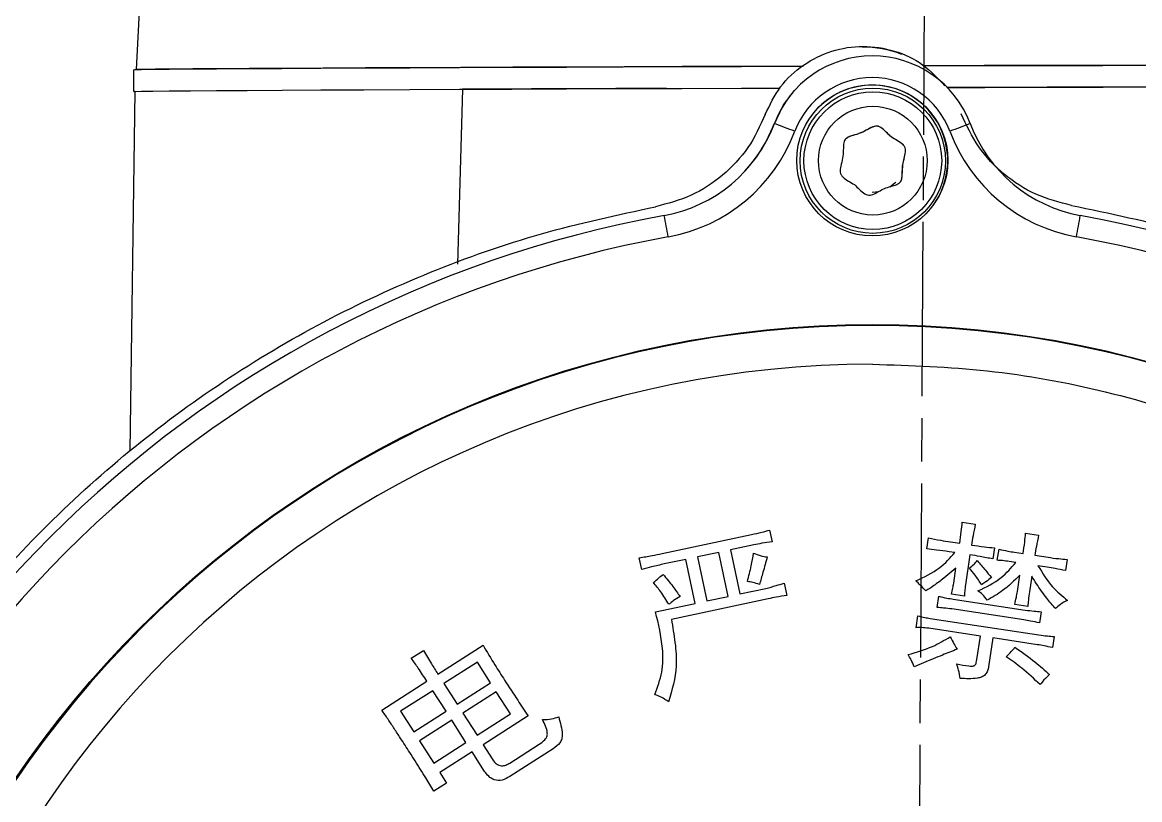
# Model space of a CAD drawing. Header units: millimetres. Extents: x 2301 to 4250, y 838 to 2217.
# Drawn here: x 3545.3 to 3622.1, y 1979.7 to 2033.2 of the extents above; entities that cross this region are included whole.
import ezdxf

# ---------------------------------------------------------------- set-up
doc = ezdxf.new("R2010")
doc.units = ezdxf.units.MM
doc.linetypes.add('AM_ISO08W050', pattern=[18, 12, -1.5, 3, -1.5])
doc.layers.add('AM_7', color=4, linetype='AM_ISO08W050', lineweight=25)

msp = doc.modelspace()

# ---------------------------------------------------------------- linework, layer by layer
at = {"color": 7, "linetype": 'Continuous', "lineweight": 25}
for p, q in [((3553.329, 2034.872), (3553.087, 2029.964)), ((3552.907, 2029.955), (3552.912, 2028.455)), ((3553.007, 2028.456), (3552.653, 2003.709)), ((3575.541, 2028.606), (3575.2, 2016.563)), ((3598.414, 2028.55), (3598.391, 2028.524)), ((3596.937, 2026.098), (3596.945, 2026.108)), ((3596.987, 2026.222), (3597.002, 2026.238)), ((3604.185, 2021.546), (3603.736, 2021.5)), ((3596.678, 1998.256), (3596.848, 1997.452)), ((3609.931, 1998.796), (3610.832, 1998.66)), ((3589.278, 1996.637), (3595.437, 1997.948)), ((3607.486, 1996.954), (3607.602, 1997.72)), ((3609.126, 1997.442), (3609.758, 1997.348)), ((3614.288, 1998.045), (3615.189, 1997.909)), ((3593.18, 1996.72), (3591.707, 1996.407)), ((3593.825, 1993.685), (3593.18, 1996.72)), ((3595.59, 1997.234), (3593.984, 1996.892)), ((3593.984, 1996.892), (3594.629, 1993.857)), ((3609.429, 1996.706), (3609.023, 1996.767)), ((3612.151, 1997.031), (3612.035, 1996.265)), ((3612.345, 1996.172), (3612.461, 1996.938)), ((3613.535, 1996.73), (3614.12, 1996.64)), ((3587.877, 1995.546), (3587.707, 1996.349)), ((3590.903, 1996.236), (3589.431, 1995.923)), ((3591.548, 1993.202), (3590.903, 1996.236)), ((3591.707, 1996.407), (3592.352, 1993.372)), ((3610.465, 1996.549), (3610.152, 1994.476)), ((3613.613, 1996.027), (3613.161, 1996.095)), ((3614.932, 1996.517), (3615.833, 1996.383)), ((3617.146, 1996.229), (3617.03, 1995.463)), ((3609.498, 1995.637), (3608.654, 1994.933)), ((3609.342, 1994.599), (3609.498, 1995.637)), ((3613.724, 1994.028), (3613.896, 1995.155)), ((3615.775, 1995.699), (3615.144, 1995.795)), ((3597.687, 1994.599), (3597.867, 1993.751)), ((3614.714, 1995.076), (3614.549, 1993.994)), ((3592.352, 1993.372), (3593.825, 1993.685)), ((3594.629, 1993.857), (3596.414, 1994.236)), ((3608.212, 1992.927), (3608.328, 1993.693)), ((3610.083, 1993.705), (3609.182, 1993.841)), ((3588.827, 1992.624), (3591.548, 1993.202)), ((3596.566, 1993.522), (3589.915, 1992.108)), ((3609.313, 1993.498), (3614.268, 1992.748)), ((3614.445, 1992.997), (3613.544, 1993.134)), ((3606.758, 1991.534), (3606.881, 1992.346)), ((3607.73, 1992.17), (3615.209, 1991.039)), ((3614.165, 1992.073), (3609.21, 1992.822)), ((3615.356, 1992.63), (3615.24, 1991.864)), ((3611.188, 1990.956), (3607.627, 1991.495)), ((3610.942, 1989.334), (3611.188, 1990.956)), ((3612.043, 1990.828), (3611.743, 1988.846)), ((3615.107, 1990.363), (3612.043, 1990.828)), ((3616.252, 1990.927), (3616.136, 1990.161)), ((3572.022, 1989.433), (3572.864, 1989.971)), ((3573.852, 1988.339), (3576.956, 1990.323)), ((3576.569, 1989.157), (3574.27, 1987.687)), ((3577.475, 1987.739), (3576.569, 1989.157)), ((3569.984, 1985.864), (3573.086, 1987.848)), ((3574.27, 1987.687), (3575.176, 1986.269)), ((3575.176, 1986.269), (3577.475, 1987.739)), ((3573.504, 1987.197), (3571.282, 1985.775)), ((3574.41, 1985.779), (3573.504, 1987.197)), ((3577.868, 1987.126), (3575.569, 1985.656)), ((3578.848, 1985.593), (3577.868, 1987.126)), ((3571.282, 1985.775), (3572.188, 1984.357)), ((3572.188, 1984.357), (3574.41, 1985.779)), ((3574.802, 1985.166), (3572.581, 1983.744)), ((3575.783, 1983.633), (3574.802, 1985.166)), ((3575.569, 1985.656), (3576.549, 1984.123)), ((3576.549, 1984.123), (3578.848, 1985.593)), ((3580.071, 1985.455), (3576.967, 1983.471)), ((3572.581, 1983.744), (3573.561, 1982.211)), ((3573.561, 1982.211), (3575.783, 1983.633)), ((3576.2, 1982.981), (3573.979, 1981.56)), ((3577.057, 1981.64), (3576.2, 1982.981)), ((3576.967, 1983.471), (3577.627, 1982.437)), ((3581.78, 1983.203), (3578.791, 1981.292)), ((3578.797, 1982.215), (3580.827, 1983.512)), ((3573.979, 1981.56), (3574.444, 1980.832)), ((3574.444, 1980.832), (3573.563, 1980.27))]:
    msp.add_line(p, q, dxfattribs=at)
at = {"color": 7, "linetype": 'Continuous', "lineweight": 25, "flags": 128}
for points in [[(3552.907, 2029.955), (3553.006, 2029.962), (3553.446, 2029.971), (3554.233, 2029.981), (3555.364, 2029.992), (3556.83, 2030.004), (3558.62, 2030.017), (3560.722, 2030.031), (3563.121, 2030.045), (3565.801, 2030.059), (3568.743, 2030.074), (3571.925, 2030.089), (3575.327, 2030.105), (3578.923, 2030.12), (3582.689, 2030.135), (3586.598, 2030.151), (3590.623, 2030.165), (3594.735, 2030.18), (3598.906, 2030.194), (3598.981, 2030.194)], [(3598.98, 2030.194), (3598.921, 2030.194), (3594.765, 2030.18), (3590.667, 2030.165), (3586.657, 2030.15), (3582.762, 2030.135), (3579.009, 2030.12), (3575.426, 2030.105), (3572.037, 2030.089), (3568.866, 2030.074), (3565.935, 2030.059), (3563.264, 2030.045), (3560.873, 2030.031), (3558.779, 2030.017), (3556.995, 2030.005), (3555.535, 2029.993), (3554.408, 2029.982), (3553.623, 2029.971), (3553.185, 2029.962), (3553.087, 2029.956)], [(3607.234, 2030.22), (3607.307, 2030.221), (3611.479, 2030.233), (3615.591, 2030.244), (3619.616, 2030.254), (3623.525, 2030.264), (3627.291, 2030.272), (3630.887, 2030.279), (3634.288, 2030.286), (3637.471, 2030.29), (3640.413, 2030.294), (3643.092, 2030.296), (3645.492, 2030.297), (3647.594, 2030.297), (3649.384, 2030.296), (3650.85, 2030.293), (3651.98, 2030.289), (3652.768, 2030.284), (3653.208, 2030.277), (3653.307, 2030.271)], [(3653.127, 2030.271), (3653.028, 2030.276), (3652.591, 2030.283), (3651.806, 2030.288), (3650.679, 2030.292), (3649.219, 2030.295), (3647.435, 2030.297), (3645.34, 2030.297), (3642.949, 2030.296), (3640.279, 2030.293), (3637.348, 2030.29), (3634.177, 2030.285), (3630.788, 2030.279), (3627.204, 2030.272), (3623.452, 2030.263), (3619.557, 2030.254), (3615.546, 2030.244), (3611.449, 2030.232), (3607.292, 2030.22), (3607.234, 2030.22)], [(3552.996, 2028.45), (3552.923, 2028.453), (3553.011, 2028.462), (3553.45, 2028.471), (3554.238, 2028.481), (3555.369, 2028.492), (3556.834, 2028.504), (3558.624, 2028.517), (3560.727, 2028.531), (3563.126, 2028.545), (3565.806, 2028.559), (3568.747, 2028.574), (3571.93, 2028.589), (3575.331, 2028.605), (3578.928, 2028.62), (3582.693, 2028.635), (3586.603, 2028.651), (3590.627, 2028.666), (3594.74, 2028.68), (3597.413, 2028.689)], [(3596.937, 2026.098), (3597.635, 2027.531), (3598.391, 2028.524)], [(3653.353, 2028.772), (3653.307, 2028.775), (3652.946, 2028.782), (3652.225, 2028.788), (3651.15, 2028.792), (3649.73, 2028.795), (3647.973, 2028.797), (3645.893, 2028.798), (3643.505, 2028.797), (3640.826, 2028.795), (3637.875, 2028.791), (3634.674, 2028.786), (3631.245, 2028.78), (3627.614, 2028.773), (3623.806, 2028.765), (3619.849, 2028.755), (3615.771, 2028.745), (3611.602, 2028.733), (3608.904, 2028.725)], [(3608.905, 2028.725), (3611.483, 2028.733), (3615.596, 2028.744), (3619.621, 2028.754), (3623.53, 2028.764), (3627.295, 2028.772), (3630.892, 2028.779), (3634.293, 2028.786), (3637.476, 2028.79), (3640.417, 2028.794), (3643.097, 2028.796), (3645.497, 2028.797), (3647.599, 2028.797), (3649.389, 2028.796), (3650.854, 2028.793), (3651.985, 2028.789), (3652.383, 2028.787)], [(3596.127, 2024.473), (3596.415, 2024.971), (3596.937, 2026.098)], [(3605.364, 2022.22), (3605.292, 2022.144), (3604.955, 2021.869)]]:
    msp.add_lwpolyline(points, dxfattribs=at)
at = {"color": 7, "linetype": 'Continuous', "lineweight": 25}
for centre, radius in [((3603.745, 2023.709), 5.2), ((3603.773, 2023.684), 5), ((3603.778, 2023.689), 4.739), ((3603.78, 2023.691), 3.742), ((3603.744, 1941.21), 71.202)]:
    msp.add_circle(centre, radius, dxfattribs=at)
for centre, radius, start, end in [((3603.126, 2024.307), 7.2, 68.50928, 90.72361), ((3603.742, 2023.707), 7.2, 20.58662, 159.41319), ((3603.745, 2023.709), 5.7, 20.58662, 159.4132), ((3603.736, 2023.7), 5.2, 317.72621, 137.72594), ((3587.64, 2029.755), 10, 280.30601, 339.41336), ((3587.626, 2029.739), 10, 317.72608, 339.41336), ((3542.143, 1876.982), 159.019, 69.27821, 69.81918), ((3721.991, 1726.176), 320.112, 110.38598, 110.65385), ((3619.844, 2029.755), 10, 200.58678, 259.69378), ((3587.643, 2029.757), 11.5, 280.30601, 339.41336), ((3619.846, 2029.757), 11.5, 200.58678, 259.69378), ((3603.742, 1941.207), 80, 100.30599, 169.69399), ((3408.257, 1985.83), 184.351, 10.18952, 10.65499), ((3346.397, 2068.174), 275.911, 349.61597, 349.92679), ((3603.742, 1941.206), 80, 10.30621, 79.69381), ((3603.744, 1941.21), 78.5, 100.30599, 169.69399), ((3603.744, 1941.209), 78.5, 10.30621, 79.69381), ((3603.747, 1941.212), 71.137, 270.00008, 179.99995), ((3603.752, 1941.217), 68.457, 90.00009, 359.99993)]:
    msp.add_arc(centre, radius, start, end, dxfattribs=at)
for points, knots in [([(3596.378, 2026.867), (3596.691, 2027.526), (3597.318, 2028.843), (3598.952, 2030.351), (3600.921, 2031.328), (3603.105, 2031.668), (3605.277, 2031.336), (3607.271, 2030.411), (3608.253, 2029.366), (3608.735, 2028.853)], [0, 0, 0, 0, 0.1435764, 0.2871529, 0.4307293, 0.5743058, 0.7178822, 0.8614587, 1, 1, 1, 1]), ([(3589.577, 2028.662), (3589.292, 2028.661), (3586.631, 2028.651), (3581.821, 2028.632), (3577.634, 2028.614), (3575.541, 2028.606)], [0, 0, 0, 0, 0.056546, 0.528273, 1, 1, 1, 1]), ([(3602.515, 2022.046), (3602.231, 2022.2), (3601.891, 2022.384), (3601.582, 2022.712), (3601.5, 2022.971), (3601.63, 2023.548), (3601.762, 2024.188), (3601.745, 2024.809), (3601.833, 2025.144), (3602.068, 2025.315), (3602.379, 2025.426), (3602.919, 2025.548), (3603.436, 2025.847), (3603.89, 2026.079), (3604.16, 2026.067), (3604.56, 2025.855), (3604.985, 2025.259), (3605.671, 2025.001), (3605.978, 2024.67), (3606.059, 2024.411), (3605.93, 2023.834), (3605.797, 2023.194), (3605.814, 2022.573), (3605.726, 2022.238), (3605.491, 2022.067), (3605.181, 2021.956), (3604.641, 2021.834), (3604.123, 2021.534), (3603.67, 2021.303), (3603.399, 2021.315), (3603.002, 2021.53), (3602.737, 2021.811), (3602.515, 2022.046)], [0, 0, 0, 0, 0.066265, 0.079332, 0.091749, 0.120574, 0.19854, 0.226761, 0.249845, 0.26589, 0.284505, 0.318085, 0.379426, 0.408251, 0.420668, 0.433735, 0.5, 0.566265, 0.579332, 0.591749, 0.620574, 0.69854, 0.726761, 0.749845, 0.76589, 0.784505, 0.818085, 0.879426, 0.908251, 0.920668, 0.933735, 1, 1, 1, 1]), ([(3605.648, 2022.208), (3605.657, 2022.214), (3605.733, 2022.262), (3605.779, 2022.458), (3605.817, 2022.775), (3605.79, 2023.335), (3605.949, 2023.909), (3606.055, 2024.407), (3605.974, 2024.666), (3605.667, 2024.997), (3604.982, 2025.255), (3604.556, 2025.851), (3604.157, 2026.063), (3603.886, 2026.075), (3603.36, 2025.803), (3602.789, 2025.499), (3602.172, 2025.379), (3601.984, 2025.23), (3601.905, 2025.167)], [0, 0, 0, 0, 0.0046773, 0.0367678, 0.0739982, 0.1411576, 0.2638405, 0.321489, 0.3463242, 0.3724579, 0.5049876, 0.6375173, 0.663651, 0.6884863, 0.7461347, 0.9020674, 0.95851, 1, 1, 1, 1]), ([(3617.45, 2020.611), (3620.086, 2020.06), (3625.357, 2018.959), (3633.001, 2016.309), (3640.355, 2012.958), (3647.329, 2008.869), (3653.858, 2004.102), (3659.868, 1998.698), (3665.323, 1992.725), (3670.077, 1986.201), (3673.184, 1981.292), (3674.472, 1978.48), (3674.64, 1978.113)], [0, 0, 0, 0, 0.109293, 0.218586, 0.327879, 0.437172, 0.546465, 0.655758, 0.765051, 0.874344, 0.983637, 1, 1, 1, 1]), ([(3603.752, 2009.674), (3606.392, 2009.586), (3611.784, 2009.405), (3619.911, 2007.904), (3628.075, 2005.406), (3636.07, 2001.781), (3643.674, 1997.071), (3650.669, 1991.342), (3656.691, 1984.908), (3661.675, 1978.01), (3665.623, 1970.881), (3668.648, 1963.486), (3670.731, 1955.993), (3671.983, 1948.559), (3672.134, 1943.633), (3672.209, 1941.217)], [0, 0, 0, 0, 0.073675, 0.150434, 0.229885, 0.311524, 0.394751, 0.478886, 0.563205, 0.640041, 0.715869, 0.790184, 0.862545, 0.932581, 1, 1, 1, 1]), ([(3595.437, 1997.948), (3595.67, 1998), (3596.086, 1998.092), (3596.498, 1998.206), (3596.678, 1998.256)], [0, 0, 0, 0, 0.5599983, 1, 1, 1, 1]), ([(3609.758, 1997.348), (3609.797, 1997.617), (3609.868, 1998.099), (3609.912, 1998.583), (3609.931, 1998.796)], [0, 0, 0, 0, 0.560014, 1, 1, 1, 1]), ([(3610.832, 1998.66), (3610.776, 1998.393), (3610.676, 1997.917), (3610.601, 1997.436), (3610.568, 1997.225)], [0, 0, 0, 0, 0.559978, 1, 1, 1, 1]), ([(3596.848, 1997.452), (3596.612, 1997.419), (3596.191, 1997.359), (3595.774, 1997.272), (3595.59, 1997.234)], [0, 0, 0, 0, 0.559976, 1, 1, 1, 1]), ([(3607.602, 1997.72), (3607.885, 1997.663), (3608.392, 1997.56), (3608.902, 1997.478), (3609.126, 1997.442)], [0, 0, 0, 0, 0.559995, 1, 1, 1, 1]), ([(3614.12, 1996.64), (3614.159, 1996.902), (3614.23, 1997.368), (3614.271, 1997.838), (3614.288, 1998.045)], [0, 0, 0, 0, 0.56003, 1, 1, 1, 1]), ([(3615.189, 1997.909), (3615.134, 1997.65), (3615.035, 1997.189), (3614.963, 1996.723), (3614.932, 1996.517)], [0, 0, 0, 0, 0.559986, 1, 1, 1, 1]), ([(3606.74, 1994.762), (3607.315, 1995.027), (3608.342, 1995.499), (3609.097, 1996.337), (3609.429, 1996.706)], [0, 0, 0, 0, 0.559521, 1, 1, 1, 1]), ([(3609.023, 1996.767), (3608.737, 1996.807), (3608.226, 1996.88), (3607.712, 1996.931), (3607.486, 1996.954)], [0, 0, 0, 0, 0.5599998, 1, 1, 1, 1]), ([(3610.568, 1997.225), (3610.863, 1997.183), (3611.389, 1997.107), (3611.918, 1997.054), (3612.151, 1997.031)], [0, 0, 0, 0, 0.55999, 1, 1, 1, 1]), ([(3612.461, 1996.938), (3612.66, 1996.893), (3613.016, 1996.812), (3613.377, 1996.755), (3613.535, 1996.73)], [0, 0, 0, 0, 0.55998, 1, 1, 1, 1]), ([(3587.707, 1996.349), (3588.001, 1996.397), (3588.527, 1996.482), (3589.048, 1996.59), (3589.278, 1996.637)], [0, 0, 0, 0, 0.559989, 1, 1, 1, 1]), ([(3589.431, 1995.923), (3589.14, 1995.858), (3588.619, 1995.742), (3588.104, 1995.606), (3587.877, 1995.546)], [0, 0, 0, 0, 0.559993, 1, 1, 1, 1]), ([(3595.144, 1994.712), (3595.242, 1995.074), (3595.418, 1995.719), (3595.522, 1996.379), (3595.568, 1996.669)], [0, 0, 0, 0, 0.560024, 1, 1, 1, 1]), ([(3595.568, 1996.669), (3595.74, 1996.601), (3596.045, 1996.48), (3596.369, 1996.427), (3596.512, 1996.403)], [0, 0, 0, 0, 0.560084, 1, 1, 1, 1]), ([(3596.512, 1996.403), (3596.414, 1996.051), (3596.239, 1995.421), (3596.06, 1994.793), (3595.981, 1994.517)], [0, 0, 0, 0, 0.559985, 1, 1, 1, 1]), ([(3610.42, 1995.635), (3610.531, 1995.72), (3610.731, 1995.872), (3610.889, 1996.066), (3610.958, 1996.152)], [0, 0, 0, 0, 0.5601689, 1, 1, 1, 1]), ([(3612.035, 1996.265), (3611.743, 1996.324), (3611.221, 1996.43), (3610.696, 1996.513), (3610.465, 1996.549)], [0, 0, 0, 0, 0.559986, 1, 1, 1, 1]), ([(3610.958, 1996.152), (3611.144, 1995.938), (3611.475, 1995.555), (3611.795, 1995.163), (3611.935, 1994.99)], [0, 0, 0, 0, 0.559994, 1, 1, 1, 1]), ([(3611.012, 1994.07), (3611.575, 1994.336), (3612.58, 1994.812), (3613.297, 1995.656), (3613.613, 1996.027)], [0, 0, 0, 0, 0.560057, 1, 1, 1, 1]), ([(3613.161, 1996.095), (3613.009, 1996.115), (3612.738, 1996.151), (3612.465, 1996.166), (3612.345, 1996.172)], [0, 0, 0, 0, 0.5599717, 1, 1, 1, 1]), ([(3615.833, 1996.383), (3616.077, 1996.348), (3616.514, 1996.287), (3616.953, 1996.247), (3617.146, 1996.229)], [0, 0, 0, 0, 0.5599822, 1, 1, 1, 1]), ([(3588.677, 1994.643), (3588.8, 1994.751), (3589.02, 1994.943), (3589.248, 1995.125), (3589.349, 1995.206)], [0, 0, 0, 0, 0.559968, 1, 1, 1, 1]), ([(3589.349, 1995.206), (3589.577, 1994.929), (3589.984, 1994.435), (3590.351, 1993.911), (3590.512, 1993.68)], [0, 0, 0, 0, 0.560049, 1, 1, 1, 1]), ([(3611.26, 1994.493), (3611.117, 1994.717), (3610.863, 1995.117), (3610.555, 1995.477), (3610.42, 1995.635)], [0, 0, 0, 0, 0.559999, 1, 1, 1, 1]), ([(3613.896, 1995.155), (3613.516, 1994.779), (3612.838, 1994.108), (3612.014, 1993.63), (3611.651, 1993.42)], [0, 0, 0, 0, 0.5596476, 1, 1, 1, 1]), ([(3615.144, 1995.795), (3615.453, 1995.288), (3616.004, 1994.382), (3616.821, 1993.709), (3617.18, 1993.413)], [0, 0, 0, 0, 0.560075, 1, 1, 1, 1]), ([(3617.03, 1995.463), (3616.797, 1995.513), (3616.381, 1995.603), (3615.96, 1995.67), (3615.775, 1995.699)], [0, 0, 0, 0, 0.559981, 1, 1, 1, 1]), ([(3589.741, 1993.143), (3589.564, 1993.438), (3589.247, 1993.965), (3588.851, 1994.436), (3588.677, 1994.643)], [0, 0, 0, 0, 0.559895, 1, 1, 1, 1]), ([(3595.981, 1994.517), (3595.828, 1994.565), (3595.554, 1994.652), (3595.269, 1994.694), (3595.144, 1994.712)], [0, 0, 0, 0, 0.559787, 1, 1, 1, 1]), ([(3596.414, 1994.236), (3596.653, 1994.3), (3597.079, 1994.415), (3597.501, 1994.543), (3597.687, 1994.599)], [0, 0, 0, 0, 0.560014, 1, 1, 1, 1]), ([(3607.417, 1994.062), (3607.295, 1994.197), (3607.077, 1994.438), (3606.843, 1994.663), (3606.74, 1994.762)], [0, 0, 0, 0, 0.559982, 1, 1, 1, 1]), ([(3608.654, 1994.933), (3608.43, 1994.761), (3608.029, 1994.454), (3607.604, 1994.182), (3607.417, 1994.062)], [0, 0, 0, 0, 0.559929, 1, 1, 1, 1]), ([(3609.182, 1993.841), (3609.219, 1993.981), (3609.286, 1994.231), (3609.325, 1994.487), (3609.342, 1994.599)], [0, 0, 0, 0, 0.559809, 1, 1, 1, 1]), ([(3610.152, 1994.476), (3610.133, 1994.333), (3610.1, 1994.076), (3610.088, 1993.818), (3610.083, 1993.705)], [0, 0, 0, 0, 0.559946, 1, 1, 1, 1]), ([(3611.935, 1994.99), (3611.814, 1994.891), (3611.597, 1994.714), (3611.363, 1994.56), (3611.26, 1994.493)], [0, 0, 0, 0, 0.5599148, 1, 1, 1, 1]), ([(3616.358, 1992.847), (3616.148, 1993.082), (3615.802, 1993.467), (3615.38, 1994.053), (3615.04, 1994.56), (3614.823, 1994.904), (3614.714, 1995.076)], [0, 0, 0, 0, 0.3399585, 0.5599599, 0.7799887, 1, 1, 1, 1]), ([(3590.512, 1993.68), (3590.362, 1993.588), (3590.094, 1993.425), (3589.849, 1993.229), (3589.741, 1993.143)], [0, 0, 0, 0, 0.560212, 1, 1, 1, 1]), ([(3597.867, 1993.751), (3597.623, 1993.716), (3597.187, 1993.653), (3596.755, 1993.562), (3596.566, 1993.522)], [0, 0, 0, 0, 0.559909, 1, 1, 1, 1]), ([(3608.328, 1993.693), (3608.511, 1993.651), (3608.837, 1993.575), (3609.168, 1993.521), (3609.313, 1993.498)], [0, 0, 0, 0, 0.560003, 1, 1, 1, 1]), ([(3611.651, 1993.42), (3611.549, 1993.559), (3611.368, 1993.808), (3611.121, 1993.99), (3611.012, 1994.07)], [0, 0, 0, 0, 0.55966, 1, 1, 1, 1]), ([(3613.544, 1993.134), (3613.583, 1993.3), (3613.652, 1993.596), (3613.702, 1993.896), (3613.724, 1994.028)], [0, 0, 0, 0, 0.560018, 1, 1, 1, 1]), ([(3614.549, 1993.994), (3614.526, 1993.809), (3614.484, 1993.477), (3614.457, 1993.144), (3614.445, 1992.997)], [0, 0, 0, 0, 0.559987, 1, 1, 1, 1]), ([(3609.21, 1992.822), (3609.024, 1992.845), (3608.692, 1992.887), (3608.358, 1992.914), (3608.212, 1992.927)], [0, 0, 0, 0, 0.559973, 1, 1, 1, 1]), ([(3617.18, 1993.413), (3617.01, 1993.331), (3616.706, 1993.185), (3616.464, 1992.95), (3616.358, 1992.847)], [0, 0, 0, 0, 0.560517, 1, 1, 1, 1]), ([(3588.778, 1986.921), (3588.967, 1987.434), (3589.345, 1988.459), (3589.354, 1990.432), (3589.027, 1991.792), (3588.827, 1992.624)], [0, 0, 0, 0, 0.279999, 0.559617, 1, 1, 1, 1]), ([(3589.915, 1992.108), (3590.006, 1991.578), (3590.189, 1990.518), (3590.346, 1988.583), (3589.959, 1987.241), (3589.723, 1986.423)], [0, 0, 0, 0, 0.280556, 0.560904, 1, 1, 1, 1]), ([(3606.881, 1992.346), (3607.038, 1992.307), (3607.319, 1992.238), (3607.604, 1992.191), (3607.73, 1992.17)], [0, 0, 0, 0, 0.5599706, 1, 1, 1, 1]), ([(3615.24, 1991.864), (3615.04, 1991.907), (3614.683, 1991.983), (3614.323, 1992.045), (3614.165, 1992.073)], [0, 0, 0, 0, 0.5600147, 1, 1, 1, 1]), ([(3614.268, 1992.748), (3614.471, 1992.722), (3614.832, 1992.674), (3615.196, 1992.644), (3615.356, 1992.63)], [0, 0, 0, 0, 0.559981, 1, 1, 1, 1]), ([(3607.627, 1991.495), (3607.465, 1991.514), (3607.176, 1991.547), (3606.886, 1991.538), (3606.758, 1991.534)], [0, 0, 0, 0, 0.559898, 1, 1, 1, 1]), ([(3606.202, 1989.683), (3606.772, 1989.845), (3607.791, 1990.134), (3608.704, 1990.667), (3609.106, 1990.902)], [0, 0, 0, 0, 0.559708, 1, 1, 1, 1]), ([(3609.106, 1990.902), (3609.19, 1990.741), (3609.341, 1990.453), (3609.504, 1990.172), (3609.576, 1990.048)], [0, 0, 0, 0, 0.559988, 1, 1, 1, 1]), ([(3615.209, 1991.039), (3615.403, 1991.013), (3615.75, 1990.967), (3616.099, 1990.939), (3616.252, 1990.927)], [0, 0, 0, 0, 0.559976, 1, 1, 1, 1]), ([(3572.864, 1989.971), (3573.041, 1989.662), (3573.359, 1989.11), (3573.702, 1988.574), (3573.852, 1988.339)], [0, 0, 0, 0, 0.559963, 1, 1, 1, 1]), ([(3576.956, 1990.323), (3577.226, 1989.87), (3577.708, 1989.063), (3578.215, 1988.271), (3578.439, 1987.923)], [0, 0, 0, 0, 0.559978, 1, 1, 1, 1]), ([(3609.576, 1990.048), (3609.238, 1989.919), (3608.682, 1989.706), (3607.921, 1989.377), (3607.274, 1989.107), (3606.842, 1988.926), (3606.627, 1988.836)], [0, 0, 0, 0, 0.339981, 0.559988, 0.779994, 1, 1, 1, 1]), ([(3612.954, 1989.536), (3613.073, 1989.652), (3613.284, 1989.858), (3613.475, 1990.084), (3613.559, 1990.183)], [0, 0, 0, 0, 0.560042, 1, 1, 1, 1]), ([(3613.559, 1990.183), (3614.025, 1989.857), (3614.856, 1989.273), (3615.614, 1988.597), (3615.947, 1988.3)], [0, 0, 0, 0, 0.560062, 1, 1, 1, 1]), ([(3616.136, 1990.161), (3615.945, 1990.205), (3615.604, 1990.283), (3615.259, 1990.339), (3615.107, 1990.363)], [0, 0, 0, 0, 0.559977, 1, 1, 1, 1]), ([(3573.086, 1987.848), (3572.894, 1988.149), (3572.55, 1988.685), (3572.183, 1989.205), (3572.022, 1989.433)], [0, 0, 0, 0, 0.560016, 1, 1, 1, 1]), ([(3606.627, 1988.836), (3606.56, 1989), (3606.441, 1989.294), (3606.275, 1989.564), (3606.202, 1989.683)], [0, 0, 0, 0, 0.5599499, 1, 1, 1, 1]), ([(3609.561, 1989.036), (3609.838, 1988.987), (3610.184, 1988.926), (3610.595, 1988.867), (3610.818, 1988.921), (3610.904, 1989.131), (3610.929, 1989.266), (3610.942, 1989.334)], [0, 0, 0, 0, 0.501944, 0.62742, 0.749685, 0.8745, 1, 1, 1, 1]), ([(3609.778, 1988.036), (3609.751, 1988.225), (3609.703, 1988.564), (3609.604, 1988.892), (3609.561, 1989.036)], [0, 0, 0, 0, 0.559973, 1, 1, 1, 1]), ([(3615.29, 1987.616), (3614.878, 1988.004), (3614.143, 1988.697), (3613.318, 1989.28), (3612.954, 1989.536)], [0, 0, 0, 0, 0.5597446, 1, 1, 1, 1]), ([(3611.743, 1988.846), (3611.723, 1988.748), (3611.682, 1988.552), (3611.526, 1988.288), (3611.27, 1988.115), (3610.678, 1987.996), (3610.178, 1988.018), (3609.778, 1988.036)], [0, 0, 0, 0, 0.125108, 0.249909, 0.374528, 0.499595, 1, 1, 1, 1]), ([(3615.947, 1988.3), (3615.812, 1988.184), (3615.572, 1987.976), (3615.376, 1987.726), (3615.29, 1987.616)], [0, 0, 0, 0, 0.560058, 1, 1, 1, 1]), ([(3578.439, 1987.923), (3578.736, 1987.457), (3579.268, 1986.627), (3579.825, 1985.813), (3580.071, 1985.455)], [0, 0, 0, 0, 0.560011, 1, 1, 1, 1]), ([(3589.723, 1986.423), (3589.558, 1986.54), (3589.266, 1986.749), (3588.927, 1986.869), (3588.778, 1986.921)], [0, 0, 0, 0, 0.560728, 1, 1, 1, 1]), ([(3571.909, 1982.937), (3571.695, 1983.272), (3571.342, 1983.823), (3570.845, 1984.586), (3570.423, 1985.231), (3570.13, 1985.653), (3569.984, 1985.864)], [0, 0, 0, 0, 0.340004, 0.560006, 0.780008, 1, 1, 1, 1]), ([(3580.827, 1983.512), (3580.963, 1983.607), (3581.166, 1983.749), (3581.379, 1984.019), (3581.398, 1984.537), (3581.198, 1984.91), (3581.037, 1985.209)], [0, 0, 0, 0, 0.250378, 0.375384, 0.499124, 1, 1, 1, 1]), ([(3581.037, 1985.209), (3581.253, 1985.214), (3581.637, 1985.224), (3582.003, 1985.341), (3582.164, 1985.393)], [0, 0, 0, 0, 0.55983, 1, 1, 1, 1]), ([(3582.164, 1985.393), (3582.276, 1984.997), (3582.417, 1984.501), (3582.395, 1983.878), (3582.201, 1983.505), (3581.948, 1983.324), (3581.78, 1983.203)], [0, 0, 0, 0, 0.500786, 0.625786, 0.750524, 1, 1, 1, 1]), ([(3573.563, 1980.27), (3573.383, 1980.576), (3573.086, 1981.082), (3572.651, 1981.772), (3572.281, 1982.355), (3572.033, 1982.743), (3571.909, 1982.937)], [0, 0, 0, 0, 0.339955, 0.559969, 0.779985, 1, 1, 1, 1]), ([(3577.627, 1982.437), (3577.702, 1982.333), (3577.853, 1982.125), (3578.21, 1981.997), (3578.538, 1982.063), (3578.711, 1982.164), (3578.797, 1982.215)], [0, 0, 0, 0, 0.280433, 0.558464, 0.778886, 1, 1, 1, 1]), ([(3578.791, 1981.292), (3578.628, 1981.192), (3578.303, 1980.993), (3577.741, 1981.008), (3577.328, 1981.285), (3577.148, 1981.522), (3577.057, 1981.64)], [0, 0, 0, 0, 0.280758, 0.558556, 0.778818, 1, 1, 1, 1])]:
    msp.add_open_spline(points, degree=3, knots=knots, dxfattribs=at)
for points in [[(3596.378, 2026.867), (3596.018, 2026.083), (3595.298, 2024.515), (3593.501, 2022.623), (3591.328, 2021.179), (3589.659, 2020.74), (3588.825, 2020.52)], [(3617.45, 2020.611), (3616.615, 2020.825), (3614.943, 2021.253), (3612.761, 2022.683), (3610.953, 2024.564), (3610.223, 2026.127), (3609.858, 2026.909)], [(3524.631, 1955.921), (3525.182, 1958.557), (3526.283, 1963.828), (3528.933, 1971.472), (3532.284, 1978.826), (3536.373, 1985.8), (3541.141, 1992.328), (3546.543, 1998.343), (3552.523, 2003.782), (3559.021, 2008.591), (3565.969, 2012.724), (3573.302, 2016.121), (3580.929, 2018.82), (3586.193, 2019.954), (3588.825, 2020.52)]]:
    msp.add_open_spline(points, degree=3, dxfattribs=at)
at = {"layer": 'AM_7'}
msp.add_line((3604.011, 1467.48), (3607.673, 2092.122), dxfattribs=at)

doc.saveas('drawing.dxf')
